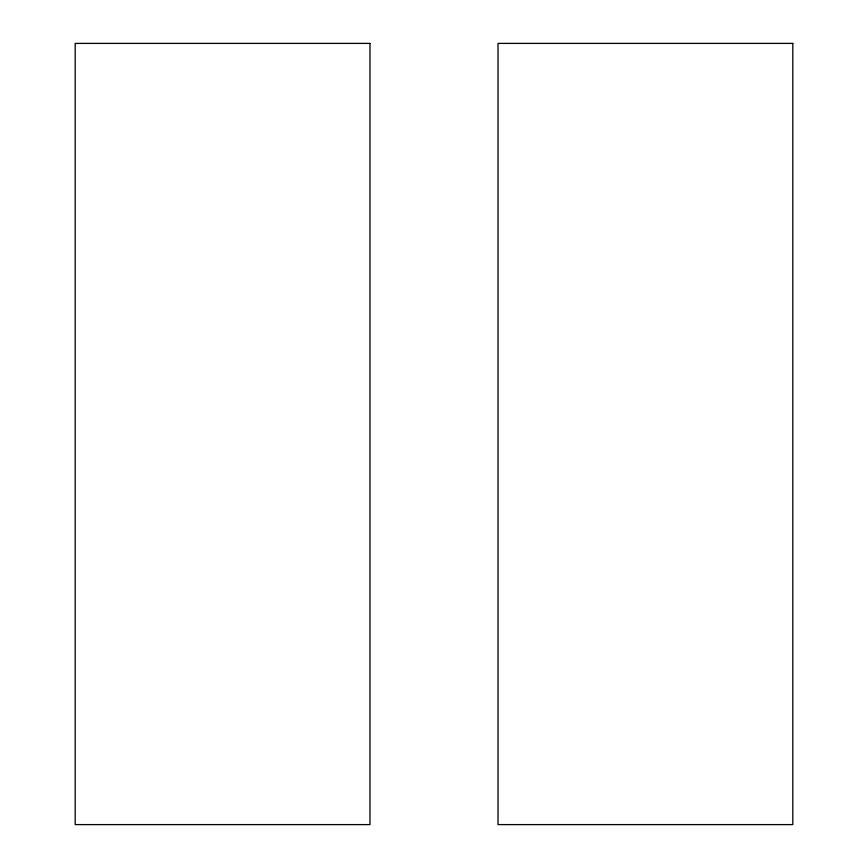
<?xml version="1.0" encoding="UTF-8"?>
<svg xmlns="http://www.w3.org/2000/svg" width="868" height="868" viewBox="0 0 868 868"><rect width="100%" height="100%" fill="white"/><g stroke="black" fill="none" stroke-linecap="round" stroke-linejoin="round"><path stroke-width="1.3" d="M369.974 43.4L75.191 43.4L75.191 824.6L369.974 824.6L369.974 43.4M792.81 43.4L498.026 43.4L498.026 824.6L792.81 824.6L792.81 43.4"/></g></svg>
